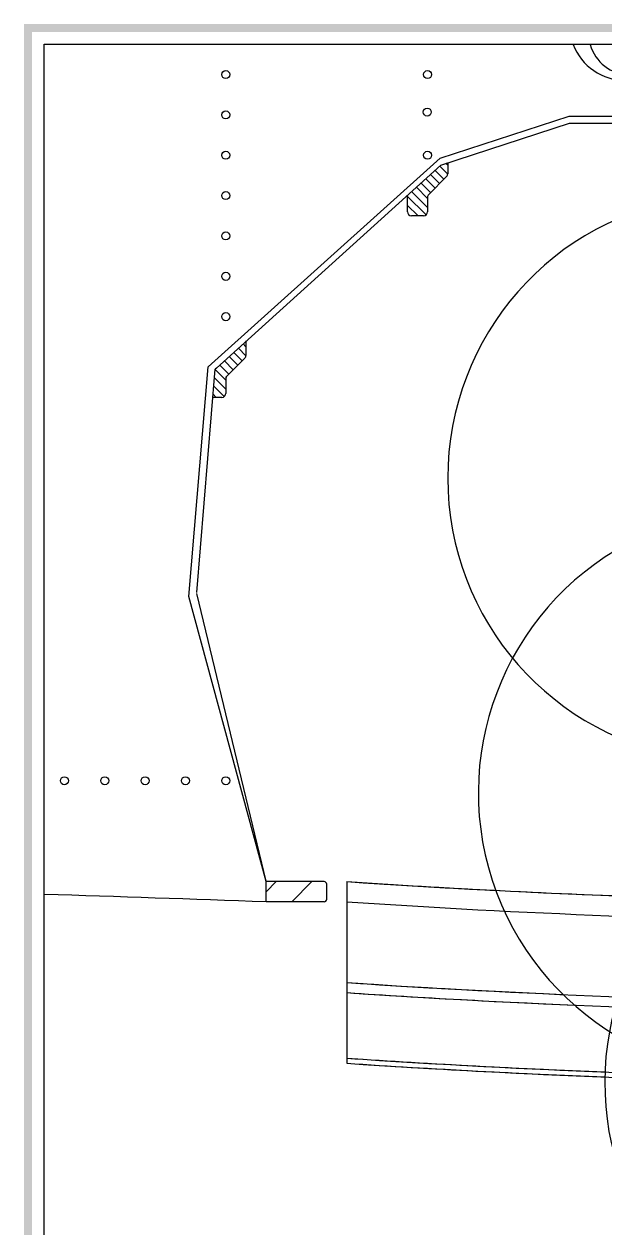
# Model space of a CAD drawing. Extents: x 0 to 15, y -1 to 9.2.
# Drawn here: x 0 to 2.88, y 3.28 to 9.25 of the extents above; entities that cross this region are included whole.
import ezdxf

# ---------------------------------------------------------------- set-up
doc = ezdxf.new("R2010")
doc.units = 0
doc.header["$MEASUREMENT"] = 0
doc.layers.get('0').update_dxf_attribs({"linetype": 'CONTINUOUS'})
for name, color, linetype in [('1', 10, 'CONTINUOUS'), ('2', 9, 'CONTINUOUS'), ('3', 14, 'CONTINUOUS'), ('4', 5, 'CONTINUOUS'), ('5', 13, 'CONTINUOUS'), ('6', 7, 'CONTINUOUS'), ('7', 1, 'CONTINUOUS')]:
    doc.layers.add(name, color=color, linetype=linetype)

# ---------------------------------------------------------------- blocks, each defined once
blk = doc.blocks.new('LAYER6')
at = {"layer": '6'}
blk.add_line((1.6, 5), (1.6, 4.9), dxfattribs=at)
for centre, radius, start, end in [((4.6705, 50.9833), 46.0857, 266.17977, 269.41503), ((4.6434, 50.1789), 45.3811, 266.15465, 269.44015)]:
    blk.add_arc(centre, radius, start, end, dxfattribs=at)
blk = doc.blocks.new('LAYER5')
at = {"layer": '5'}
blk.add_line((1.6, 5), (1.6, 4.45), dxfattribs=at)
for centre, radius, start, end in [((4.6705, 50.9833), 46.0857, 266.17977, 269.41503), ((4.6434, 49.7789), 45.3811, 266.15465, 269.44015), ((4.6434, 49.7289), 45.3811, 266.15465, 269.44015)]:
    blk.add_arc(centre, radius, start, end, dxfattribs=at)
blk = doc.blocks.new('LAYER4')
at = {"layer": '4'}
blk.add_line((1.6, 5), (1.6, 4.1), dxfattribs=at)
for centre, radius, start, end in [((4.6705, 50.9833), 46.0857, 266.17977, 269.41503), ((4.6434, 49.4039), 45.3811, 266.15465, 269.44015), ((4.6434, 49.3789), 45.3811, 266.15465, 269.44015)]:
    blk.add_arc(centre, radius, start, end, dxfattribs=at)
blk = doc.blocks.new('W3', base_point=(4, 6.7))
at = {"layer": '3'}
blk.add_arc((3.7, 1.7), 1.4, 104.84636, 75.1509, dxfattribs=at)
blk = doc.blocks.new('LAYER3')
at = {"layer": '3'}
blk.add_line((1.6, 5), (1.6, 4.1), dxfattribs=at)
for centre, radius, start, end in [((4.6705, 50.9833), 46.0857, 266.17977, 268.19928), ((4.6434, 49.4039), 45.3811, 266.15465, 267.77162), ((4.6434, 49.3789), 45.3811, 266.15465, 267.77162)]:
    blk.add_arc(centre, radius, start, end, dxfattribs=at)
at = {"layer": '3', "rotation": 305.9999999999999}
blk.add_blockref('W3', (8.5, 6.7), dxfattribs=at)
blk = doc.blocks.new('W2', base_point=(4, 6.7))
at = {"layer": '2'}
blk.add_arc((3.7, 1.7), 1.4, 104.84636, 75.1509, dxfattribs=at)
blk = doc.blocks.new('LAYER2')
at = {"layer": '2'}
blk.add_line((1.6, 5), (1.6, 4.45), dxfattribs=at)
for centre, radius, start, end in [((4.6705, 50.9833), 46.0857, 266.17977, 267.10021), ((4.6434, 49.7789), 45.3811, 266.15465, 267.50968), ((4.6434, 49.7289), 45.3811, 266.15465, 267.58055)]:
    blk.add_arc(centre, radius, start, end, dxfattribs=at)
at = {"layer": '2', "rotation": 287.9999999999999}
blk.add_blockref('W2', (8.5, 6.7), dxfattribs=at)
blk = doc.blocks.new('W1', base_point=(4, 6.7))
at = {"layer": '1'}
blk.add_arc((3.7, 1.7), 1.4, 104.84636, 75.1509, dxfattribs=at)
blk = doc.blocks.new('LAYER1')
at = {"layer": '1'}
blk.add_line((1.6, 5), (1.6, 4.9), dxfattribs=at)
for centre, radius, start, end in [((4.6705, 50.9833), 46.0857, 266.17977, 269.41503), ((4.6434, 50.1789), 45.3811, 266.15465, 269.44015)]:
    blk.add_arc(centre, radius, start, end, dxfattribs=at)
at = {"layer": '1', "rotation": 269.9999999999999}
blk.add_blockref('W1', (8.5, 6.7), dxfattribs=at)
blk = doc.blocks.new('*X42')
for p, q in [((1.5, 6.4497), (1.5503, 6.5)), ((1.627, 6.4), (1.727, 6.5))]:
    blk.add_line(p, q)
blk = doc.blocks.new('LAYER7')
at = {"layer": '7'}
for p, q in [((0.1, 9.15), (14.9, 9.15)), ((0.1, 0.1), (0.1, 9.15)), ((0.1, 9.15), (14.9, 9.15)), ((2.0627, 8.5862), (2.7013, 8.7931)), ((2.7013, 8.7931), (4.7128, 8.7931)), ((0.9133, 7.5517), (2.0627, 8.5862)), ((0.8175, 6.4138), (0.9133, 7.5517)), ((1.2, 5), (0.8175, 6.4138)), ((1.2, 4.9), (1.2, 5)), ((1.4875, 5), (1.2, 5)), ((1.5, 4.9125), (1.5, 4.9875)), ((1.4875, 4.9), (1.2, 4.9))]:
    blk.add_line(p, q, dxfattribs=at)
for centre, radius, start, end in [((1.4875, 4.9875), 0.0125, 0, 90), ((-35.163, -1063.4656), 1068.9843, 88.0506265, 88.1096476), ((1.4875, 4.9125), 0.0125, 270, 0)]:
    blk.add_arc(centre, radius, start, end, dxfattribs=at)
for points in [[(0, 9.25), (0.04, 9.21), (15, 9.25), (14.96, 9.21)], [(0, 5), (0.04, 5), (0, 9.25), (0.04, 9.21)], [(0, 0), (0.04, 0.04), (0, 5), (0.04, 5)]]:
    blk.add_trace(points, dxfattribs=at)
blk.add_blockref('*X42', (-0.3, -1.5), dxfattribs=at)
blk = doc.blocks.new('*X44')
for p, q in [((1.0999, 7.6063), (1.0624, 7.6438)), ((1.1, 7.6504), (1.0857, 7.6648)), ((1.0368, 7.5368), (0.9928, 7.5809)), ((1.0589, 7.5589), (1.016, 7.6019)), ((1.081, 7.581), (1.0392, 7.6228)), ((1, 7.4853), (0.9476, 7.5376)), ((1.0147, 7.5147), (0.9696, 7.5599)), ((1, 7.4411), (0.9442, 7.4968)), ((0.9527, 7.4), (0.9374, 7.4153)), ((0.9925, 7.4044), (0.9408, 7.456))]:
    blk.add_line(p, q)
blk = doc.blocks.new('*X45')
for p, q in [((2.0999, 8.5067), (2.0606, 8.546)), ((2.1, 8.5508), (2.0913, 8.5595)), ((2.037, 8.437), (1.991, 8.4831)), ((2.0591, 8.4591), (2.0142, 8.504)), ((2.0812, 8.4812), (2.0374, 8.525)), ((2, 8.3414), (1.9213, 8.4201)), ((2, 8.3856), (1.9445, 8.4411)), ((2.0149, 8.4149), (1.9677, 8.4621)), ((1.9927, 8.3045), (1.8981, 8.3991))]:
    blk.add_line(p, q)
blk = doc.blocks.new('CUTOUT')
at = {"layer": '7'}
for p, q in [((2.0666, 8.5514), (2.7044, 8.7592)), ((2.7044, 8.7592), (3.9, 8.7589)), ((0.9537, 7.5455), (2.0666, 8.5514)), ((2.1, 8.5624), (2.1, 8.5083)), ((2.0941, 8.4941), (2.0059, 8.4059)), ((1.9527, 8.3002), (1.8996, 8.3533)), ((1.9, 8.32), (1.9, 8.4009)), ((2, 8.3917), (2, 8.32)), ((1.98, 8.3), (1.92, 8.3)), ((1.1, 7.6798), (1.1, 7.6083)), ((1.0941, 7.5941), (1.0059, 7.5059)), ((0.8556, 6.4325), (0.9479, 7.5403)), ((0.9536, 7.5454), (0.9479, 7.5402)), ((1, 7.4917), (1, 7.42)), ((0.9014, 7.4), (0.9, 7.4)), ((0.98, 7.4), (0.9348, 7.4)), ((0.855, 6.4282), (1.1986, 5.0029))]:
    blk.add_line(p, q, dxfattribs=at)
for centre in [(1, 9), (2, 9), (1.9984, 8.8139), (1, 8.8), (1, 8.6), (2, 8.6), (1, 8.4), (1, 8.2), (1, 8), (1, 7.8), (0.2, 5.5), (0.4, 5.5), (0.6, 5.5), (0.8, 5.5), (1, 5.5)]:
    blk.add_circle(centre, 0.02, dxfattribs=at)
for centre, radius, start, end in [((2.9825, 9.25), 0.28, 201.03012, 270), ((3, 9.2), 0.2, 194.88476, 270), ((2.08, 8.5083), 0.02, 315, 0), ((2.02, 8.3917), 0.02, 135, 180), ((1.92, 8.32), 0.02, 180, 270), ((1.98, 8.32), 0.02, 270, 0), ((1.08, 7.6083), 0.02, 315, 0), ((1.02, 7.4917), 0.02, 135, 180), ((1.01, 7.4959), 0.01, 135, 180), ((0.98, 7.42), 0.02, 270, 0)]:
    blk.add_arc(centre, radius, start, end, dxfattribs=at)
for name in ['LAYER7', '*X45', '*X44']:
    blk.add_blockref(name, (0, 0), dxfattribs=at)

msp = doc.modelspace()

# ---------------------------------------------------------------- block references
at = {"layer": '1'}
msp.add_blockref('LAYER1', (0, 0), dxfattribs=at)
at = {"layer": '2'}
msp.add_blockref('LAYER2', (0, 0), dxfattribs=at)
at = {"layer": '3'}
msp.add_blockref('LAYER3', (0, 0), dxfattribs=at)
at = {"layer": '4'}
msp.add_blockref('LAYER4', (0, 0), dxfattribs=at)
at = {"layer": '5'}
msp.add_blockref('LAYER5', (0, 0), dxfattribs=at)
at = {"layer": '6', "color": 1}
msp.add_blockref('LAYER6', (0, 0), dxfattribs=at)
at = {"layer": '7'}
msp.add_blockref('CUTOUT', (0, 0), dxfattribs=at)

doc.saveas('drawing.dxf')
